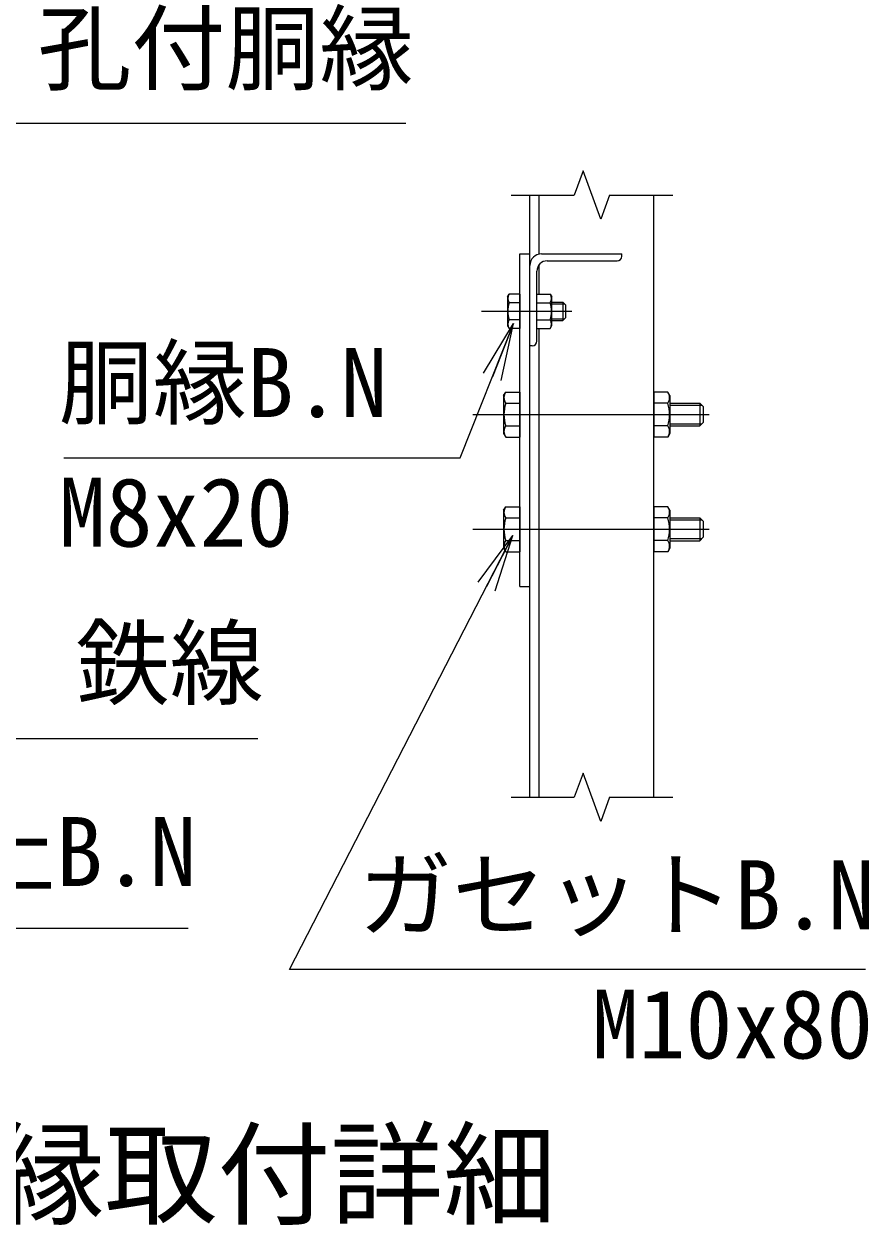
# Model space of a CAD drawing. Units: millimetres, scale not verified. Extents: x -10500 to 10500, y -7425 to 7425.
# Drawn here: x 5850 to 7324, y -771 to 1323 of the extents above; entities that cross this region are included whole.
import ezdxf
from ezdxf.enums import TextEntityAlignment as Align

# ---------------------------------------------------------------- set-up
doc = ezdxf.new("R2010")
doc.units = ezdxf.units.MM
doc.header["$LTSCALE"] = 50
doc.linetypes.add('USER1', pattern=[50.8, 31.75, -6.35, 6.35, -6.35])
for name, color, linetype, lineweight in [('0-0_D-STR3', 3, 'Continuous', 13), ('0-1_D-STR1', 1, 'Continuous', 18), ('0-2_D-BMK', 2, 'USER1', 13), ('0-4_D-STR-TXT', 7, 'Continuous', 9), ('0-6_D-STR-DIM', 7, 'Continuous', 9), ('0-7_0', 7, 'Continuous', 9)]:
    doc.layers.add(name, color=color, linetype=linetype, lineweight=lineweight)
doc.layers.add('0-3_D-TTL-TXT', color=7, linetype='Continuous')
doc.styles.add('ＭＳ ゴシック', font='')
doc.styles.get('ＭＳ ゴシック').set_extended_font_data('MS Gothic')

# ---------------------------------------------------------------- blocks, each defined once
blk = doc.blocks.new('_Open')
at = {"layer": '0-7_0'}
blk.add_line((-50, 8.33), (0, 0), dxfattribs=at)
blk.add_lwpolyline([(-50, -8.33), (0, 0), (-50, 0)], dxfattribs=at)

msp = doc.modelspace()

# ---------------------------------------------------------------- linework, layer by layer
at = {"layer": '0-0_D-STR3'}
for p, q in [((6714.44, 342.58), (6714.44, 922.58)), ((6714.44, 922.58), (6732.44, 922.58)), ((6693.24, 847.78), (6696.02, 852.6)), ((6693.24, 847.78), (6693.24, 797.38)), ((6714.44, 852.6), (6696.02, 852.6)), ((6714.44, 837.59), (6696.02, 837.59)), ((6714.44, 852.6), (6714.44, 792.56)), ((6744.44, 852.6), (6767.54, 852.6)), ((6744.44, 792.56), (6744.44, 852.6)), ((6744.44, 837.59), (6767.54, 837.59)), ((6767.54, 852.6), (6770.44, 847.58)), ((6770.44, 797.58), (6770.44, 847.58)), ((6770.44, 838.58), (6789.64, 838.58)), ((6789.64, 838.58), (6794.44, 833.78)), ((6789.64, 838.58), (6789.64, 806.58)), ((6770.44, 835.58), (6792.64, 835.58)), ((6794.44, 833.78), (6794.44, 811.38)), ((6693.24, 797.38), (6696.02, 792.56)), ((6714.44, 807.57), (6696.02, 807.57)), ((6744.44, 807.57), (6767.54, 807.57)), ((6767.54, 792.56), (6770.44, 797.58)), ((6770.44, 809.58), (6792.64, 809.58)), ((6770.44, 806.58), (6789.64, 806.58)), ((6789.64, 806.58), (6794.44, 811.38)), ((6714.44, 792.56), (6696.02, 792.56)), ((6744.44, 792.56), (6767.54, 792.56)), ((6686.44, 675.58), (6690.05, 681.84)), ((6686.44, 675.58), (6686.44, 609.58)), ((6690.05, 681.84), (6714.44, 681.84)), ((6714.44, 681.84), (6714.44, 603.32)), ((6972.82, 681.84), (6948.44, 681.84)), ((6948.44, 681.84), (6948.44, 603.32)), ((6976.44, 675.58), (6972.82, 681.84)), ((6976.44, 675.58), (6976.44, 609.58)), ((6690.05, 662.21), (6714.44, 662.21)), ((6972.82, 662.21), (6948.44, 662.21)), ((6976.44, 662.58), (7028.44, 662.58)), ((6976.44, 658.98), (7032.04, 658.98)), ((7028.44, 662.58), (7034.44, 656.58)), ((7034.44, 656.58), (7034.44, 628.58)), ((6686.44, 609.58), (6690.05, 603.32)), ((6690.05, 622.95), (6714.44, 622.95)), ((6972.82, 622.95), (6948.44, 622.95)), ((6976.44, 609.58), (6972.82, 603.32)), ((6976.44, 626.18), (7032.04, 626.18)), ((6976.44, 622.58), (7028.44, 622.58)), ((6690.05, 603.32), (6714.44, 603.32)), ((6972.82, 603.32), (6948.44, 603.32)), ((6686.44, 475.58), (6690.05, 481.84)), ((6690.05, 481.84), (6714.44, 481.84)), ((6714.44, 481.84), (6714.44, 403.32)), ((6972.82, 481.84), (6948.44, 481.84)), ((6948.44, 481.84), (6948.44, 403.32)), ((6976.44, 475.58), (6972.82, 481.84)), ((6686.44, 475.58), (6686.44, 409.58)), ((6690.05, 462.21), (6714.44, 462.21)), ((6972.82, 462.21), (6948.44, 462.21)), ((6976.44, 475.58), (6976.44, 409.58)), ((6976.44, 462.58), (7028.44, 462.58)), ((7028.44, 462.58), (7034.44, 456.58)), ((6976.44, 458.98), (7032.04, 458.98)), ((7034.44, 456.58), (7034.44, 428.58)), ((6690.05, 422.95), (6714.44, 422.95)), ((6972.82, 422.95), (6948.44, 422.95)), ((6976.44, 426.18), (7032.04, 426.18)), ((6976.44, 422.58), (7028.44, 422.58)), ((6686.44, 409.58), (6690.05, 403.32)), ((6690.05, 403.32), (6714.44, 403.32)), ((6972.82, 403.32), (6948.44, 403.32)), ((6976.44, 409.58), (6972.82, 403.32)), ((6714.44, 342.58), (6732.44, 342.58))]:
    msp.add_line(p, q, dxfattribs=at)
for points in [[(7028.44, 662.58), (7028.44, 622.58), (7034.44, 628.58)], [(7028.44, 462.58), (7028.44, 422.58), (7034.44, 428.58)]]:
    msp.add_lwpolyline(points, dxfattribs=at)
for centre, radius, start, end in [((6706.99, 845.09), 13.29, 145.61585, 214.38415), ((6743.38, 822.58), 49.68, 162.4121, 197.5879), ((6756.57, 845.09), 13.29, 325.61586, 34.38414), ((6720.18, 822.58), 49.68, 342.4121, 17.5879), ((6706.99, 800.06), 13.29, 145.61585, 214.38415), ((6756.57, 800.06), 13.29, 325.61585, 34.38416), ((6704.4, 672.02), 17.38, 145.61575, 214.38425), ((6958.48, 672.02), 17.38, 325.61575, 34.38425), ((6751.98, 642.58), 64.96, 162.41205, 197.58795), ((6910.9, 642.58), 64.96, 342.41205, 17.58795), ((6704.4, 613.13), 17.38, 145.61575, 214.38425), ((6958.48, 613.13), 17.38, 325.61575, 34.38425), ((6704.4, 472.02), 17.38, 145.61575, 214.38425), ((6958.48, 472.02), 17.38, 325.61575, 34.38425), ((6751.98, 442.58), 64.96, 162.41205, 197.58795), ((6910.9, 442.58), 64.96, 342.41205, 17.58795), ((6704.4, 413.13), 17.38, 145.61575, 214.38425), ((6958.48, 413.13), 17.38, 325.61575, 34.38425)]:
    msp.add_arc(centre, radius, start, end, dxfattribs=at)
at = {"layer": '0-1_D-STR1'}
for p, q in [((6732.44, -24.78), (6732.44, 1025.19)), ((6748.44, 922.17), (6748.44, 1025.19)), ((6948.44, -24.78), (6948.44, 1025.19)), ((6752.44, 922.58), (6892.44, 922.58)), ((6892.44, 918.58), (6892.44, 922.58)), ((6732.44, 762.58), (6732.44, 902.58)), ((6748.44, 852.6), (6748.44, 903.89)), ((6762.44, 910.58), (6884.44, 910.58)), ((6744.44, 770.58), (6744.44, 892.58)), ((6748.44, -24.78), (6748.44, 792.56)), ((6736.44, 762.58), (6732.44, 762.58))]:
    msp.add_line(p, q, dxfattribs=at)
for centre, radius, start, end in [((6752.44, 902.58), 20, 90, 180), ((6762.44, 892.58), 18, 90, 180), ((6884.44, 918.58), 8, 270, 0), ((6736.44, 770.58), 8, 270, 0)]:
    msp.add_arc(centre, radius, start, end, dxfattribs=at)
at = {"layer": '0-2_D-BMK'}
for p, q in [((6647.69, 822.58), (6805.19, 822.58)), ((6632.83, 642.58), (7044.82, 642.58)), ((6632.83, 442.58), (7044.82, 442.58))]:
    msp.add_line(p, q, dxfattribs=at)
at = {"layer": '0-4_D-STR-TXT'}
for points in [[(6516.16, 1149.9), (5743.54, 1149.9), (5623.99, 871.91)], [(6257.91, 77.34), (5805.72, 77.34), (5525.22, 839.22)], [(5919.48, 567.19), (6610.87, 567.19), (6703.01, 799.41)], [(6136.32, -253.36), (5284.39, -253.36), (5111.61, 750.84)], [(7317.94, -325.23), (6313.1, -325.23), (6701.57, 429.88)]]:
    msp.add_lwpolyline(points, dxfattribs=at)
at = {"layer": '0-6_D-STR-DIM'}
for p, q in [((6825.05, 1067.48), (6809.66, 1025.19)), ((6855.83, 982.91), (6825.05, 1067.48)), ((6699.44, 1025.19), (6809.66, 1025.19)), ((6871.22, 1025.19), (6855.83, 982.91)), ((6871.22, 1025.19), (6981.44, 1025.19)), ((6825.05, 17.51), (6809.66, -24.78)), ((6855.83, -67.07), (6825.05, 17.51)), ((6699.44, -24.78), (6809.66, -24.78)), ((6871.22, -24.78), (6855.83, -67.07)), ((6871.22, -24.78), (6981.44, -24.78))]:
    msp.add_line(p, q, dxfattribs=at)

# ---------------------------------------------------------------- block references
at = {"layer": '0-4_D-STR-TXT', "xscale": 2, "yscale": 2}
for p, rotation in [((6703.75, 801.27), 68.35863), ((6702.48, 431.66), 62.77606)]:
    msp.add_blockref('_Open', p, dxfattribs=dict(at, rotation=rotation))

# ---------------------------------------------------------------- texts
at = {"layer": '0-3_D-TTL-TXT', "style": 'ＭＳ ゴシック'}
msp.add_text('隅柱･中胴縁取付詳細', height=144.4, dxfattribs=at).set_placement((4907.05, -797.68), align=Align.BOTTOM_LEFT)
at = {"layer": '0-4_D-STR-TXT', "style": 'ＭＳ ゴシック'}
for s, p in [('孔付胴縁', (5873.39, 1184.85)), ('胴縁B.N', (5910.59, 602.14)), ('M8x20', (5910.59, 376.17)), ('鉄線', (5940.01, 113.25)), ('丸鋼止B.N', (5413.61, -215.55)), ('ガセットB.N', (6432.79, -290.91)), ('M10x80', (6840.29, -516.25))]:
    msp.add_text(s, height=120.2, dxfattribs=at).set_placement(p, align=Align.BOTTOM_LEFT)

doc.saveas('drawing.dxf')
